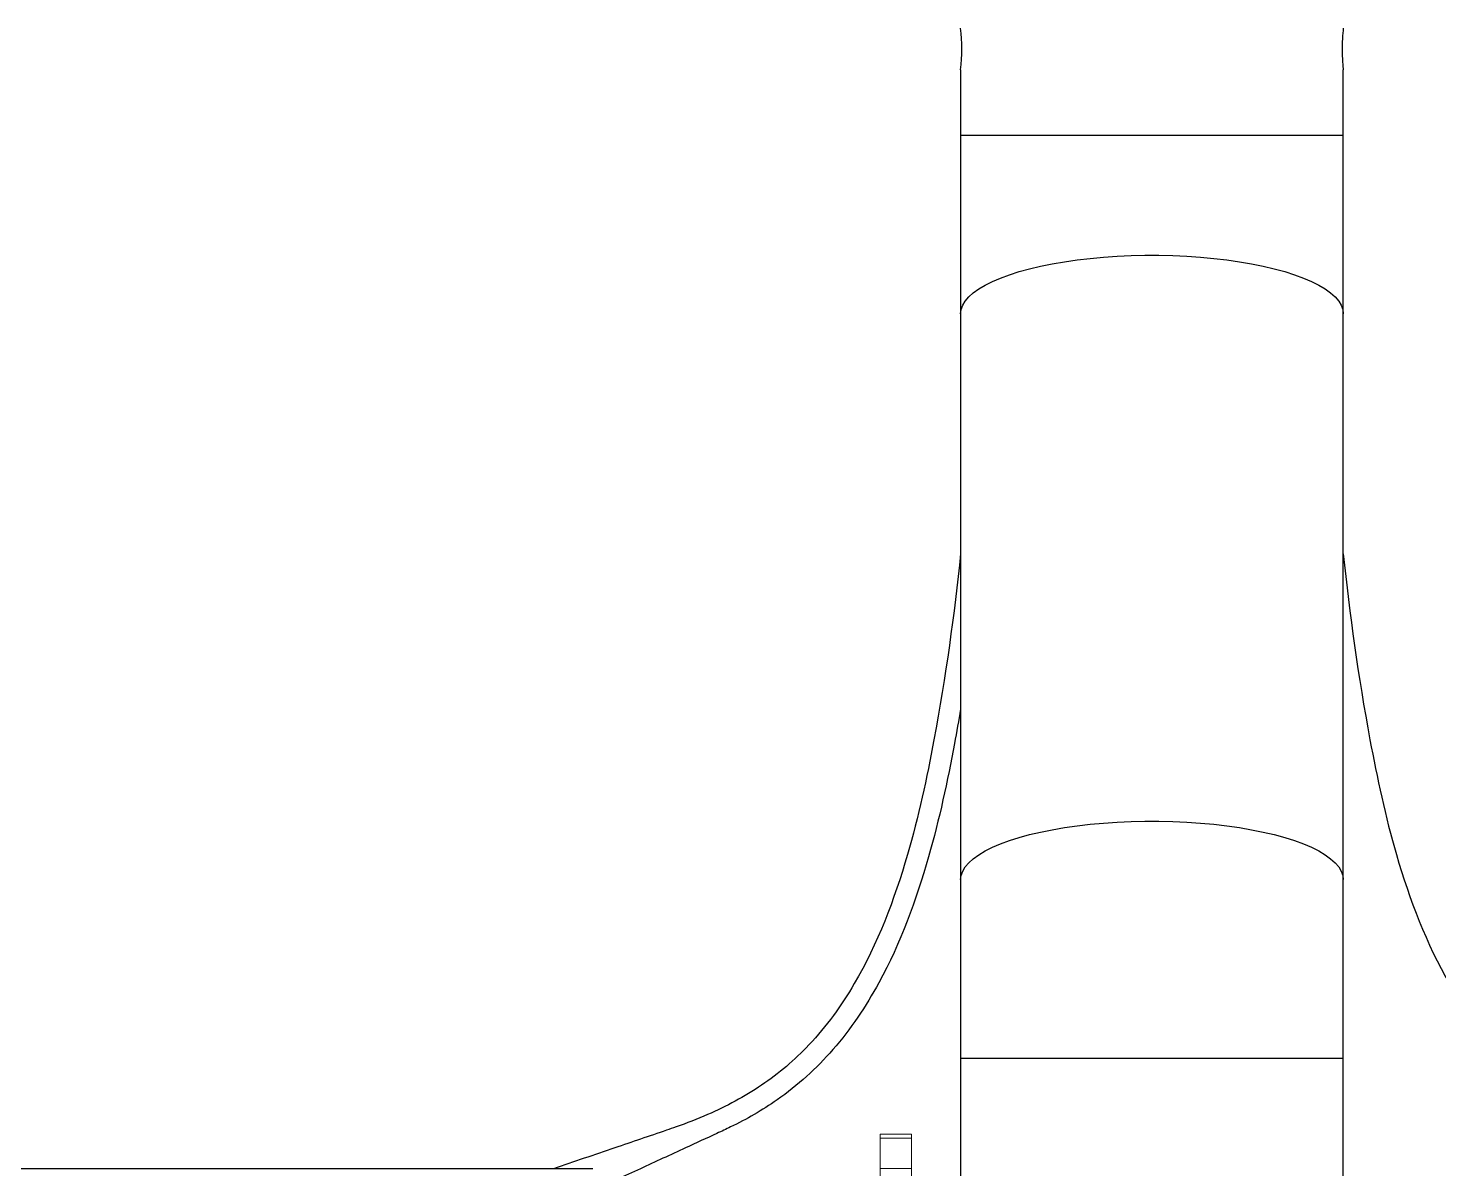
# Model space of a CAD drawing. Header units: inches. Extents: x -1851 to 6314, y -1304 to 4687.
# Drawn here: x -1823.74 to -1801.3, y 636.58 to 654.72 of the extents above; entities that cross this region are included whole.
import ezdxf

# ---------------------------------------------------------------- set-up
doc = ezdxf.new("R2010")
doc.units = ezdxf.units.IN
doc.header["$MEASUREMENT"] = 0
for name, color, linetype in [('DC STRING CABLES', 30, 'Continuous'), ('E-ARRY-TABL', 9, 'Continuous'), ('WIRE MANAGEMENT', 4, 'Continuous')]:
    doc.layers.add(name, color=color, linetype=linetype)

msp = doc.modelspace()

# ---------------------------------------------------------------- linework, layer by layer
at = {"layer": 'DC STRING CABLES', "flags": 128}
msp.add_lwpolyline([(-1814.7544, 636.58143), (-1845.68541, 636.58143)], dxfattribs=at)
at = {"layer": 'DC STRING CABLES'}
for points, knots in [([(-1808.90427, 646.36494), (-1809.00508, 645.40175), (-1809.14003, 644.41813), (-1809.44169, 642.80082), (-1809.57514, 642.1825), (-1809.95928, 640.85915), (-1810.22609, 640.15909), (-1810.80142, 639.17687), (-1811.03903, 638.84749), (-1811.54377, 638.31202), (-1811.79892, 638.09523), (-1812.34346, 637.72799), (-1812.63235, 637.57453), (-1813.09532, 637.37156), (-1813.26291, 637.30614), (-1813.43291, 637.24635), (-1813.48344, 637.22858), (-1813.53418, 637.21131), (-1813.58491, 637.19404), (-1813.85924, 637.10066), (-1814.13356, 637.00727), (-1814.40788, 636.91389), (-1814.73343, 636.80307), (-1815.05897, 636.69225), (-1815.38452, 636.58143)], [5.15457521, 5.15457521, 5.15457521, 5.15457521, 7.98993795, 7.98993795, 9.67658056, 9.67658056, 11.68586125, 11.68586125, 12.79963808, 12.79963808, 13.7036105, 13.7036105, 14.60758292, 14.60758292, 15.10582563, 15.10582563, 15.10582563, 15.25390059, 15.25390059, 15.25390059, 16.0544781, 16.0544781, 16.0544781, 17.00455102, 17.00455102, 17.00455102, 17.00455102]), ([(-1802.81593, 646.36494), (-1802.71511, 645.40175), (-1802.58016, 644.41813), (-1802.2785, 642.80082), (-1802.14506, 642.1825), (-1801.76092, 640.85915), (-1801.4941, 640.15909), (-1800.91878, 639.17687), (-1800.68117, 638.84749), (-1800.17642, 638.31202), (-1799.92127, 638.09523), (-1799.37673, 637.72799), (-1799.08784, 637.57453), (-1798.62487, 637.37156), (-1798.45729, 637.30614), (-1798.28728, 637.24635), (-1798.23676, 637.22858), (-1798.18602, 637.21131), (-1798.13528, 637.19404), (-1797.86096, 637.10066), (-1797.58664, 637.00727), (-1797.31231, 636.91389), (-1796.98677, 636.80307), (-1796.66122, 636.69225), (-1796.33567, 636.58143)], [5.15457521, 5.15457521, 5.15457521, 5.15457521, 7.98993795, 7.98993795, 9.67658056, 9.67658056, 11.68586125, 11.68586125, 12.79963808, 12.79963808, 13.7036105, 13.7036105, 14.60758292, 14.60758292, 15.10582563, 15.10582563, 15.10582563, 15.25390059, 15.25390059, 15.25390059, 16.0544781, 16.0544781, 16.0544781, 17.00455102, 17.00455102, 17.00455102, 17.00455102]), ([(-1808.90427, 643.89398), (-1808.93513, 643.71212), (-1808.96763, 643.52929), (-1809.11201, 642.7549), (-1809.24267, 642.14567), (-1809.61127, 640.85447), (-1809.86096, 640.17348), (-1810.4115, 639.16567), (-1810.65135, 638.80608), (-1811.19637, 638.17856), (-1811.49761, 637.90562), (-1812.06291, 637.51142), (-1812.3109, 637.36973), (-1812.56502, 637.24635), (-1812.63706, 637.21138), (-1812.70959, 637.17787), (-1812.78213, 637.14436), (-1812.94844, 637.06754), (-1813.11474, 636.99072), (-1813.28105, 636.91389), (-1813.52096, 636.80307), (-1813.76086, 636.69225), (-1814.00076, 636.58143), (-1814.12637, 636.52341), (-1814.25198, 636.46539), (-1814.37758, 636.40736)], [7.47877278, 7.47877278, 7.47877278, 7.47877278, 7.9877747, 7.9877747, 9.62277321, 9.62277321, 11.50333496, 11.50333496, 12.62233368, 12.62233368, 13.6409475, 13.6409475, 14.3830075, 14.3830075, 14.3830075, 14.59337778, 14.59337778, 14.59337778, 15.07571963, 15.07571963, 15.07571963, 15.77151121, 15.77151121, 15.77151121, 16.13580442, 16.13580442, 16.13580442, 16.13580442])]:
    msp.add_open_spline(points, degree=3, knots=knots, dxfattribs=at)
at = {"layer": 'E-ARRY-TABL'}
for p, q in [((-1808.90427, 654.06427), (-1808.90427, 653.02465)), ((-1802.81593, 653.02465), (-1802.81593, 654.06427)), ((-1808.90427, 653.02465), (-1808.90427, 650.18196)), ((-1808.90427, 653.02465), (-1802.81593, 653.02465)), ((-1802.81593, 650.18196), (-1802.81593, 653.02465)), ((-1808.90427, 650.18196), (-1808.90427, 641.18125)), ((-1802.81593, 641.18125), (-1802.81593, 650.18196)), ((-1808.90427, 641.18125), (-1808.90427, 638.33855)), ((-1802.81593, 638.33855), (-1802.81593, 641.18125)), ((-1808.90427, 638.33855), (-1808.90427, 635.75215)), ((-1808.90427, 638.33855), (-1802.81593, 638.33855)), ((-1802.81593, 635.75215), (-1802.81593, 638.33855))]:
    msp.add_line(p, q, dxfattribs=at)
for points in [[(-1808.90427, 650.18196), (-1808.89615, 650.24986), (-1808.87183, 650.31741), (-1808.83144, 650.38423), (-1808.7752, 650.44998), (-1808.7034, 650.51429), (-1808.61644, 650.57683), (-1808.51476, 650.63727), (-1808.39893, 650.69527), (-1808.26955, 650.75054), (-1808.12731, 650.80277), (-1807.97298, 650.85169), (-1807.80737, 650.89704), (-1807.63137, 650.93857), (-1807.44593, 650.97606), (-1807.25202, 651.00932), (-1807.05069, 651.03816), (-1806.843, 651.06244), (-1806.63007, 651.08202), (-1806.41303, 651.09679), (-1806.19304, 651.10669), (-1805.97128, 651.11165), (-1805.74892, 651.11165), (-1805.52715, 651.10669), (-1805.30716, 651.09679), (-1805.09012, 651.08202), (-1804.87719, 651.06244), (-1804.66951, 651.03816), (-1804.46817, 651.00932), (-1804.27426, 650.97606), (-1804.08882, 650.93857), (-1803.91282, 650.89704), (-1803.74722, 650.85169), (-1803.59288, 650.80277), (-1803.45065, 650.75054), (-1803.32126, 650.69527), (-1803.20543, 650.63727), (-1803.10376, 650.57683), (-1803.01679, 650.51429), (-1802.945, 650.44998), (-1802.88875, 650.38423), (-1802.84837, 650.31741), (-1802.82405, 650.24986), (-1802.81593, 650.18196), (-1802.81593, 650.18196)], [(-1808.90427, 641.18125), (-1808.89615, 641.24915), (-1808.87183, 641.3167), (-1808.83144, 641.38352), (-1808.7752, 641.44927), (-1808.7034, 641.51358), (-1808.61644, 641.57612), (-1808.51476, 641.63656), (-1808.39893, 641.69456), (-1808.26955, 641.74983), (-1808.12731, 641.80206), (-1807.97298, 641.85098), (-1807.80737, 641.89633), (-1807.63137, 641.93786), (-1807.44593, 641.97535), (-1807.25202, 642.00861), (-1807.05069, 642.03745), (-1806.843, 642.06173), (-1806.63007, 642.08131), (-1806.41303, 642.09608), (-1806.19304, 642.10598), (-1805.97128, 642.11094), (-1805.74892, 642.11094), (-1805.52715, 642.10598), (-1805.30716, 642.09608), (-1805.09012, 642.08131), (-1804.87719, 642.06173), (-1804.66951, 642.03745), (-1804.46817, 642.00861), (-1804.27426, 641.97535), (-1804.08882, 641.93786), (-1803.91282, 641.89633), (-1803.74722, 641.85098), (-1803.59288, 641.80206), (-1803.45065, 641.74983), (-1803.32126, 641.69456), (-1803.20543, 641.63656), (-1803.10376, 641.57612), (-1803.01679, 641.51358), (-1802.945, 641.44927), (-1802.88875, 641.38352), (-1802.84837, 641.3167), (-1802.82405, 641.24915), (-1802.81593, 641.18125), (-1802.81593, 641.18125)]]:
    msp.add_lwpolyline(points, dxfattribs=at)
msp.add_arc((-1811.93873, 654.39202), 3.05256, 353.836344, 6.241457, dxfattribs=at)
msp.add_open_spline([(-1802.81593, 654.72389), (-1802.81633, 654.72025), (-1802.81715, 654.71295), (-1802.82284, 654.65612), (-1802.82921, 654.57225), (-1802.83382, 654.4672), (-1802.83453, 654.35394), (-1802.8311, 654.24539), (-1802.82495, 654.15256), (-1802.81907, 654.08893), (-1802.81575, 654.05848), (-1802.81625, 654.06312), (-1802.81637, 654.06427)], degree=3, knots=[0, 0, 0, 0, 0.10693842, 0.21386166, 0.32118004, 0.42876634, 0.53591992, 0.64261485, 0.74954076, 0.85702553, 0.96452825, 1, 1, 1, 1], dxfattribs=at)
at = {"layer": 'WIRE MANAGEMENT', "color": 4, "linetype": 'Continuous', "lineweight": 18, "elevation": 0.11854, "flags": 128}
for points in [[(-1809.68541, 635.11876), (-1809.68541, 637.13195), (-1810.18541, 637.13195), (-1810.18541, 635.11876)], [(-1809.68541, 637.13195), (-1810.18541, 637.13195)], [(-1809.68541, 637.07086), (-1810.18541, 637.07086)], [(-1809.68541, 636.58736), (-1810.18541, 636.58736)]]:
    msp.add_lwpolyline(points, dxfattribs=at)

doc.saveas('drawing.dxf')
